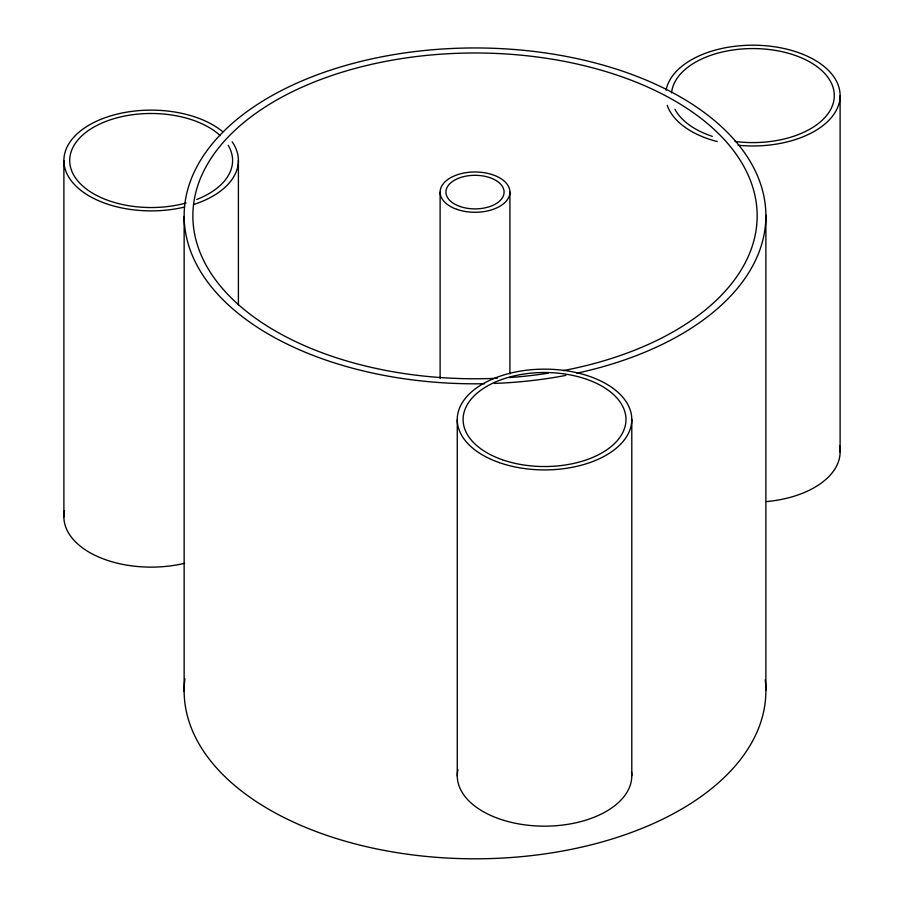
<?xml version="1.0" encoding="UTF-8"?>
<svg xmlns="http://www.w3.org/2000/svg" width="904" height="904" viewBox="0 0 904 904"><rect width="100%" height="100%" fill="white"/><g stroke="black" fill="none" stroke-linecap="round" stroke-linejoin="round"><path stroke-width="1.36" d="M840.11 95.903L840.11 452.147M765.88 215.276L765.88 690.272M631.794 419.343L631.794 775.587M509.912 192.01L509.912 373.883M457.266 419.716L457.266 775.96M440.112 192.258L440.112 378.369M238.407 160.324L238.407 305.349M184.145 216.485L184.145 691.481M63.89 160.697L63.89 516.941M839.5 445.83A87.259 50.375 0 0 1 766.49 501.584M671.536 92.92A81.439 47.019 0 0 1 761.88 48.85A81.439 47.019 0 0 1 833.183 103.327A81.439 47.019 0 0 1 735.076 141.465M712.273 136.346A81.439 47.019 0 0 1 674.938 109.26M666.09 90.208A87.259 50.375 0 0 1 763.982 45.607A87.259 50.375 0 0 1 839.149 103.045A87.259 50.375 0 0 1 738.116 145.239M717.188 141.555A87.259 50.375 0 0 1 667.242 105.327M184.585 563.282A87.259 50.375 0 0 1 64.534 510.624M228.181 145.25A81.439 47.019 0 0 1 196.756 199.468M186.1 202.982A81.439 47.019 0 0 1 78.953 182.269A81.439 47.019 0 0 1 110.751 119.678A81.439 47.019 0 0 1 220.293 135.668M232.158 141.792A87.259 50.375 0 0 1 194.428 204.259M184.585 207.039A87.259 50.375 0 0 1 73.134 183.083A87.259 50.375 0 0 1 106.604 117.192A87.259 50.375 0 0 1 222.825 131.781M631.523 771.79A87.259 50.375 0 0 1 542.66 826.143A87.259 50.375 0 0 1 457.921 769.643M484.589 383.725A290.873 167.929 0 0 1 205.14 153.228A290.873 167.929 0 0 1 683.175 98.592A290.873 167.929 0 0 1 576.921 373.171M565.893 375.409A290.873 167.929 0 0 1 494.318 383.443M497.279 378.267A282.138 162.889 0 0 1 211.457 157.737A282.138 162.889 0 0 1 679.175 103.451A282.138 162.889 0 0 1 563.169 370.617M548.219 373.194A282.138 162.889 0 0 1 509.268 377.567M765.236 679.729A290.873 167.929 0 0 1 474.227 858.811A290.873 167.929 0 0 1 184.891 678.825M502.308 459.729A81.439 47.019 0 0 0 625.952 420.529A81.439 47.019 0 0 0 505.325 378.313A81.439 47.019 0 0 0 502.308 459.729M499.29 462.611A87.259 50.375 0 0 0 631.772 420.609A87.259 50.375 0 0 0 502.534 375.363A87.259 50.375 0 0 0 499.29 462.611M456.995 209.389A34.906 20.148 0 0 0 509.912 192.507A34.906 20.148 0 0 0 458.136 174.495A34.906 20.148 0 0 0 456.995 209.389M460 206.485A29.086 16.792 0 0 0 504.093 192.416A29.086 16.792 0 0 0 460.95 177.399A29.086 16.792 0 0 0 460 206.485"/></g></svg>
